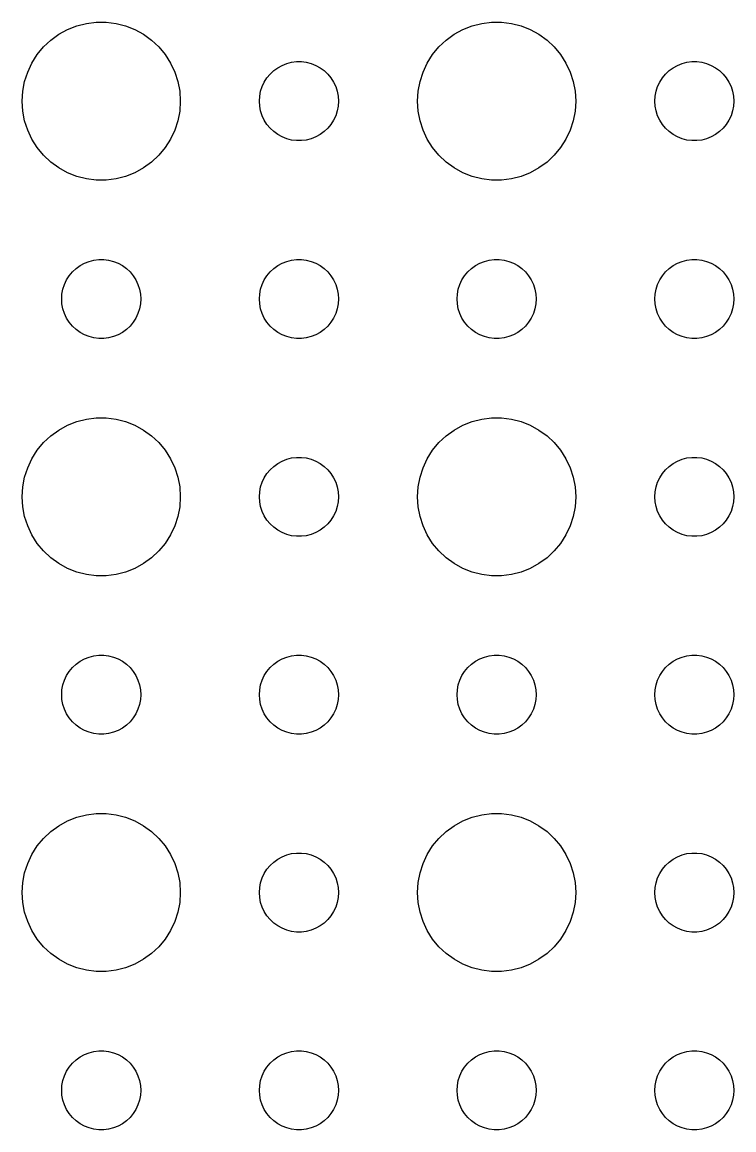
# Model space of a CAD drawing. Header units: metres. Extents: x -112 to 112, y -89 to 89.
# Drawn here: x 27 to 54, y -1.5 to 40.49 of the extents above; entities that cross this region are included whole.
import ezdxf

# ---------------------------------------------------------------- set-up
doc = ezdxf.new("R2010")
doc.units = ezdxf.units.M

msp = doc.modelspace()

# ---------------------------------------------------------------- linework, layer by layer
for p, q in [((28.7227, 40.2145), (29.0729, 40.3532)), ((29.0729, 40.3532), (29.4379, 40.4469)), ((29.4379, 40.4469), (29.8116, 40.4941)), ((29.8116, 40.4941), (30.1884, 40.4941)), ((30.1884, 40.4941), (30.5621, 40.4469)), ((30.5621, 40.4469), (30.927, 40.3532)), ((30.927, 40.3532), (31.2773, 40.2145)), ((43.7227, 40.2145), (44.0729, 40.3532)), ((44.0729, 40.3532), (44.4379, 40.4469)), ((44.4379, 40.4469), (44.8116, 40.4941)), ((44.8116, 40.4941), (45.1884, 40.4941)), ((45.1884, 40.4941), (45.5621, 40.4469)), ((45.5621, 40.4469), (45.927, 40.3532)), ((45.927, 40.3532), (46.2773, 40.2145)), ((28.0877, 39.8115), (28.3925, 40.033)), ((28.3925, 40.033), (28.7227, 40.2145)), ((31.2773, 40.2145), (31.6075, 40.033)), ((31.6075, 40.033), (31.9123, 39.8115)), ((43.0877, 39.8115), (43.3925, 40.033)), ((43.3925, 40.033), (43.7227, 40.2145)), ((46.2773, 40.2145), (46.6075, 40.033)), ((46.6075, 40.033), (46.9123, 39.8115)), ((27.5729, 39.2634), (27.8131, 39.5536)), ((27.8131, 39.5536), (28.0877, 39.8115)), ((31.9123, 39.8115), (32.1869, 39.5536)), ((32.1869, 39.5536), (32.427, 39.2634)), ((42.5729, 39.2634), (42.8131, 39.5536)), ((42.8131, 39.5536), (43.0877, 39.8115)), ((46.9123, 39.8115), (47.1869, 39.5536)), ((47.1869, 39.5536), (47.427, 39.2634)), ((27.3711, 38.9453), (27.5729, 39.2634)), ((32.427, 39.2634), (32.6289, 38.9453)), ((42.3711, 38.9453), (42.5729, 39.2634)), ((47.427, 39.2634), (47.6289, 38.9453)), ((27.2107, 38.6044), (27.3711, 38.9453)), ((32.6289, 38.9453), (32.7893, 38.6044)), ((36.4065, 38.5268), (36.5439, 38.6558)), ((36.5439, 38.6558), (36.6963, 38.7665)), ((36.6963, 38.7665), (36.8613, 38.8572)), ((36.8613, 38.8572), (37.0365, 38.9266)), ((37.0365, 38.9266), (37.2189, 38.9734)), ((37.2189, 38.9734), (37.4058, 38.997)), ((37.4058, 38.997), (37.5942, 38.997)), ((37.5942, 38.997), (37.7811, 38.9734)), ((37.7811, 38.9734), (37.9635, 38.9266)), ((37.9635, 38.9266), (38.1387, 38.8572)), ((38.1387, 38.8572), (38.3037, 38.7665)), ((38.3037, 38.7665), (38.4561, 38.6558)), ((38.4561, 38.6558), (38.5934, 38.5268)), ((42.2107, 38.6044), (42.3711, 38.9453)), ((47.6289, 38.9453), (47.7893, 38.6044)), ((51.4065, 38.5268), (51.5439, 38.6558)), ((51.5439, 38.6558), (51.6963, 38.7665)), ((51.6963, 38.7665), (51.8613, 38.8572)), ((51.8613, 38.8572), (52.0365, 38.9266)), ((52.0365, 38.9266), (52.2189, 38.9734)), ((52.2189, 38.9734), (52.4058, 38.997)), ((52.4058, 38.997), (52.5942, 38.997)), ((52.5942, 38.997), (52.7811, 38.9734)), ((52.7811, 38.9734), (52.9635, 38.9266)), ((52.9635, 38.9266), (53.1387, 38.8572)), ((53.1387, 38.8572), (53.3037, 38.7665)), ((53.3037, 38.7665), (53.4561, 38.6558)), ((53.4561, 38.6558), (53.5934, 38.5268)), ((27.0237, 37.876), (27.0942, 38.2461)), ((27.0942, 38.2461), (27.2107, 38.6044)), ((32.7893, 38.6044), (32.9057, 38.2461)), ((32.9057, 38.2461), (32.9763, 37.876)), ((36.1053, 38.0522), (36.1855, 38.2226)), ((36.1855, 38.2226), (36.2865, 38.3817)), ((36.2865, 38.3817), (36.4065, 38.5268)), ((38.5934, 38.5268), (38.7135, 38.3817)), ((38.7135, 38.3817), (38.8145, 38.2226)), ((38.8145, 38.2226), (38.8947, 38.0522)), ((42.0237, 37.876), (42.0942, 38.2461)), ((42.0942, 38.2461), (42.2107, 38.6044)), ((47.7893, 38.6044), (47.9057, 38.2461)), ((47.9057, 38.2461), (47.9763, 37.876)), ((51.1053, 38.0522), (51.1855, 38.2226)), ((51.1855, 38.2226), (51.2865, 38.3817)), ((51.2865, 38.3817), (51.4065, 38.5268)), ((53.5934, 38.5268), (53.7135, 38.3817)), ((53.7135, 38.3817), (53.8145, 38.2226)), ((53.8145, 38.2226), (53.8947, 38.0522)), ((27, 37.5), (27.0237, 37.876)), ((32.9763, 37.876), (33, 37.5)), ((36.0118, 37.688), (36.0471, 37.873)), ((36.0471, 37.873), (36.1053, 38.0522)), ((38.8947, 38.0522), (38.9529, 37.873)), ((38.9529, 37.873), (38.9882, 37.688)), ((42, 37.5), (42.0237, 37.876)), ((47.9763, 37.876), (48, 37.5)), ((51.0118, 37.688), (51.0471, 37.873)), ((51.0471, 37.873), (51.1053, 38.0522)), ((53.8947, 38.0522), (53.9529, 37.873)), ((53.9529, 37.873), (53.9882, 37.688)), ((27.0237, 37.124), (27, 37.5)), ((33, 37.5), (32.9763, 37.124)), ((36, 37.5), (36.0118, 37.688)), ((36.0118, 37.312), (36, 37.5)), ((38.9882, 37.688), (39, 37.5)), ((39, 37.5), (38.9882, 37.312)), ((42.0237, 37.124), (42, 37.5)), ((48, 37.5), (47.9763, 37.124)), ((51, 37.5), (51.0118, 37.688)), ((51.0118, 37.312), (51, 37.5)), ((53.9882, 37.688), (54, 37.5)), ((54, 37.5), (53.9882, 37.312)), ((27.0942, 36.7539), (27.0237, 37.124)), ((32.9763, 37.124), (32.9057, 36.7539)), ((36.0471, 37.127), (36.0118, 37.312)), ((36.1053, 36.9478), (36.0471, 37.127)), ((38.9529, 37.127), (38.8947, 36.9478)), ((38.9882, 37.312), (38.9529, 37.127)), ((42.0942, 36.7539), (42.0237, 37.124)), ((47.9763, 37.124), (47.9057, 36.7539)), ((51.0471, 37.127), (51.0118, 37.312)), ((51.1053, 36.9478), (51.0471, 37.127)), ((53.9529, 37.127), (53.8947, 36.9478)), ((53.9882, 37.312), (53.9529, 37.127)), ((27.2107, 36.3956), (27.0942, 36.7539)), ((32.9057, 36.7539), (32.7893, 36.3956)), ((36.1855, 36.7774), (36.1053, 36.9478)), ((36.2865, 36.6183), (36.1855, 36.7774)), ((36.4065, 36.4732), (36.2865, 36.6183)), ((38.7135, 36.6183), (38.5934, 36.4732)), ((38.8145, 36.7774), (38.7135, 36.6183)), ((38.8947, 36.9478), (38.8145, 36.7774)), ((42.2107, 36.3956), (42.0942, 36.7539)), ((47.9057, 36.7539), (47.7893, 36.3956)), ((51.1855, 36.7774), (51.1053, 36.9478)), ((51.2865, 36.6183), (51.1855, 36.7774)), ((51.4065, 36.4732), (51.2865, 36.6183)), ((53.7135, 36.6183), (53.5934, 36.4732)), ((53.8145, 36.7774), (53.7135, 36.6183)), ((53.8947, 36.9478), (53.8145, 36.7774)), ((27.3711, 36.0547), (27.2107, 36.3956)), ((32.7893, 36.3956), (32.6289, 36.0547)), ((36.5439, 36.3442), (36.4065, 36.4732)), ((36.6963, 36.2335), (36.5439, 36.3442)), ((36.8613, 36.1428), (36.6963, 36.2335)), ((37.0365, 36.0734), (36.8613, 36.1428)), ((38.1387, 36.1428), (37.9635, 36.0734)), ((38.3037, 36.2335), (38.1387, 36.1428)), ((38.4561, 36.3442), (38.3037, 36.2335)), ((38.5934, 36.4732), (38.4561, 36.3442)), ((42.3711, 36.0547), (42.2107, 36.3956)), ((47.7893, 36.3956), (47.6289, 36.0547)), ((51.5439, 36.3442), (51.4065, 36.4732)), ((51.6963, 36.2335), (51.5439, 36.3442)), ((51.8613, 36.1428), (51.6963, 36.2335)), ((52.0365, 36.0734), (51.8613, 36.1428)), ((53.1387, 36.1428), (52.9635, 36.0734)), ((53.3037, 36.2335), (53.1387, 36.1428)), ((53.4561, 36.3442), (53.3037, 36.2335)), ((53.5934, 36.4732), (53.4561, 36.3442)), ((27.5729, 35.7366), (27.3711, 36.0547)), ((27.8131, 35.4464), (27.5729, 35.7366)), ((32.427, 35.7366), (32.1869, 35.4464)), ((32.6289, 36.0547), (32.427, 35.7366)), ((37.2189, 36.0266), (37.0365, 36.0734)), ((37.4058, 36.003), (37.2189, 36.0266)), ((37.5942, 36.003), (37.4058, 36.003)), ((37.7811, 36.0266), (37.5942, 36.003)), ((37.9635, 36.0734), (37.7811, 36.0266)), ((42.5729, 35.7366), (42.3711, 36.0547)), ((42.8131, 35.4464), (42.5729, 35.7366)), ((47.427, 35.7366), (47.1869, 35.4464)), ((47.6289, 36.0547), (47.427, 35.7366)), ((52.2189, 36.0266), (52.0365, 36.0734)), ((52.4058, 36.003), (52.2189, 36.0266)), ((52.5942, 36.003), (52.4058, 36.003)), ((52.7811, 36.0266), (52.5942, 36.003)), ((52.9635, 36.0734), (52.7811, 36.0266)), ((28.0877, 35.1885), (27.8131, 35.4464)), ((32.1869, 35.4464), (31.9123, 35.1885)), ((43.0877, 35.1885), (42.8131, 35.4464)), ((47.1869, 35.4464), (46.9123, 35.1885)), ((28.3925, 34.967), (28.0877, 35.1885)), ((28.7227, 34.7855), (28.3925, 34.967)), ((31.6075, 34.967), (31.2773, 34.7855)), ((31.9123, 35.1885), (31.6075, 34.967)), ((43.3925, 34.967), (43.0877, 35.1885)), ((43.7227, 34.7855), (43.3925, 34.967)), ((46.6075, 34.967), (46.2773, 34.7855)), ((46.9123, 35.1885), (46.6075, 34.967)), ((29.0729, 34.6468), (28.7227, 34.7855)), ((29.4379, 34.5531), (29.0729, 34.6468)), ((29.8116, 34.5059), (29.4379, 34.5531)), ((30.1884, 34.5059), (29.8116, 34.5059)), ((30.5621, 34.5531), (30.1884, 34.5059)), ((30.927, 34.6468), (30.5621, 34.5531)), ((31.2773, 34.7855), (30.927, 34.6468)), ((44.0729, 34.6468), (43.7227, 34.7855)), ((44.4379, 34.5531), (44.0729, 34.6468)), ((44.8116, 34.5059), (44.4379, 34.5531)), ((45.1884, 34.5059), (44.8116, 34.5059)), ((45.5621, 34.5531), (45.1884, 34.5059)), ((45.927, 34.6468), (45.5621, 34.5531)), ((46.2773, 34.7855), (45.927, 34.6468)), ((29.7189, 31.4734), (29.9058, 31.497)), ((29.9058, 31.497), (30.0942, 31.497)), ((30.0942, 31.497), (30.2811, 31.4734)), ((37.2189, 31.4734), (37.4058, 31.497)), ((37.4058, 31.497), (37.5942, 31.497)), ((37.5942, 31.497), (37.7811, 31.4734)), ((44.7189, 31.4734), (44.9058, 31.497)), ((44.9058, 31.497), (45.0942, 31.497)), ((45.0942, 31.497), (45.2811, 31.4734)), ((52.2189, 31.4734), (52.4058, 31.497)), ((52.4058, 31.497), (52.5942, 31.497)), ((52.5942, 31.497), (52.7811, 31.4734)), ((28.9065, 31.0268), (29.0439, 31.1558)), ((29.0439, 31.1558), (29.1963, 31.2665)), ((29.1963, 31.2665), (29.3613, 31.3572)), ((29.3613, 31.3572), (29.5365, 31.4266)), ((29.5365, 31.4266), (29.7189, 31.4734)), ((30.2811, 31.4734), (30.4635, 31.4266)), ((30.4635, 31.4266), (30.6387, 31.3572)), ((30.6387, 31.3572), (30.8037, 31.2665)), ((30.8037, 31.2665), (30.9561, 31.1558)), ((30.9561, 31.1558), (31.0934, 31.0268)), ((36.4065, 31.0268), (36.5439, 31.1558)), ((36.5439, 31.1558), (36.6963, 31.2665)), ((36.6963, 31.2665), (36.8613, 31.3572)), ((36.8613, 31.3572), (37.0365, 31.4266)), ((37.0365, 31.4266), (37.2189, 31.4734)), ((37.7811, 31.4734), (37.9635, 31.4266)), ((37.9635, 31.4266), (38.1387, 31.3572)), ((38.1387, 31.3572), (38.3037, 31.2665)), ((38.3037, 31.2665), (38.4561, 31.1558)), ((38.4561, 31.1558), (38.5934, 31.0268)), ((43.9065, 31.0268), (44.0439, 31.1558)), ((44.0439, 31.1558), (44.1963, 31.2665)), ((44.1963, 31.2665), (44.3613, 31.3572)), ((44.3613, 31.3572), (44.5365, 31.4266)), ((44.5365, 31.4266), (44.7189, 31.4734)), ((45.2811, 31.4734), (45.4635, 31.4266)), ((45.4635, 31.4266), (45.6387, 31.3572)), ((45.6387, 31.3572), (45.8037, 31.2665)), ((45.8037, 31.2665), (45.9561, 31.1558)), ((45.9561, 31.1558), (46.0934, 31.0268)), ((51.4065, 31.0268), (51.5439, 31.1558)), ((51.5439, 31.1558), (51.6963, 31.2665)), ((51.6963, 31.2665), (51.8613, 31.3572)), ((51.8613, 31.3572), (52.0365, 31.4266)), ((52.0365, 31.4266), (52.2189, 31.4734)), ((52.7811, 31.4734), (52.9635, 31.4266)), ((52.9635, 31.4266), (53.1387, 31.3572)), ((53.1387, 31.3572), (53.3037, 31.2665)), ((53.3037, 31.2665), (53.4561, 31.1558)), ((53.4561, 31.1558), (53.5934, 31.0268)), ((28.6053, 30.5522), (28.6855, 30.7226)), ((28.6855, 30.7226), (28.7865, 30.8817)), ((28.7865, 30.8817), (28.9065, 31.0268)), ((31.0934, 31.0268), (31.2135, 30.8817)), ((31.2135, 30.8817), (31.3145, 30.7226)), ((31.3145, 30.7226), (31.3947, 30.5522)), ((36.1053, 30.5522), (36.1855, 30.7226)), ((36.1855, 30.7226), (36.2865, 30.8817)), ((36.2865, 30.8817), (36.4065, 31.0268)), ((38.5934, 31.0268), (38.7135, 30.8817)), ((38.7135, 30.8817), (38.8145, 30.7226)), ((38.8145, 30.7226), (38.8947, 30.5522)), ((43.6053, 30.5522), (43.6855, 30.7226)), ((43.6855, 30.7226), (43.7865, 30.8817)), ((43.7865, 30.8817), (43.9065, 31.0268)), ((46.0934, 31.0268), (46.2135, 30.8817)), ((46.2135, 30.8817), (46.3145, 30.7226)), ((46.3145, 30.7226), (46.3947, 30.5522)), ((51.1053, 30.5522), (51.1855, 30.7226)), ((51.1855, 30.7226), (51.2865, 30.8817)), ((51.2865, 30.8817), (51.4065, 31.0268)), ((53.5934, 31.0268), (53.7135, 30.8817)), ((53.7135, 30.8817), (53.8145, 30.7226)), ((53.8145, 30.7226), (53.8947, 30.5522)), ((28.5118, 30.188), (28.5471, 30.373)), ((28.5471, 30.373), (28.6053, 30.5522)), ((31.3947, 30.5522), (31.4529, 30.373)), ((31.4529, 30.373), (31.4882, 30.188)), ((36.0118, 30.188), (36.0471, 30.373)), ((36.0471, 30.373), (36.1053, 30.5522)), ((38.8947, 30.5522), (38.9529, 30.373)), ((38.9529, 30.373), (38.9882, 30.188)), ((43.5118, 30.188), (43.5471, 30.373)), ((43.5471, 30.373), (43.6053, 30.5522)), ((46.3947, 30.5522), (46.4529, 30.373)), ((46.4529, 30.373), (46.4882, 30.188)), ((51.0118, 30.188), (51.0471, 30.373)), ((51.0471, 30.373), (51.1053, 30.5522)), ((53.8947, 30.5522), (53.9529, 30.373)), ((53.9529, 30.373), (53.9882, 30.188)), ((28.5, 30), (28.5118, 30.188)), ((28.5118, 29.812), (28.5, 30)), ((31.4882, 30.188), (31.5, 30)), ((31.5, 30), (31.4882, 29.812)), ((36, 30), (36.0118, 30.188)), ((36.0118, 29.812), (36, 30)), ((38.9882, 30.188), (39, 30)), ((39, 30), (38.9882, 29.812)), ((43.5, 30), (43.5118, 30.188)), ((43.5118, 29.812), (43.5, 30)), ((46.4882, 30.188), (46.5, 30)), ((46.5, 30), (46.4882, 29.812)), ((51, 30), (51.0118, 30.188)), ((51.0118, 29.812), (51, 30)), ((53.9882, 30.188), (54, 30)), ((54, 30), (53.9882, 29.812)), ((28.5471, 29.627), (28.5118, 29.812)), ((28.6053, 29.4478), (28.5471, 29.627)), ((28.6855, 29.2774), (28.6053, 29.4478)), ((31.3947, 29.4478), (31.3145, 29.2774)), ((31.4529, 29.627), (31.3947, 29.4478)), ((31.4882, 29.812), (31.4529, 29.627)), ((36.0471, 29.627), (36.0118, 29.812)), ((36.1053, 29.4478), (36.0471, 29.627)), ((36.1855, 29.2774), (36.1053, 29.4478)), ((38.8947, 29.4478), (38.8145, 29.2774)), ((38.9529, 29.627), (38.8947, 29.4478)), ((38.9882, 29.812), (38.9529, 29.627)), ((43.5471, 29.627), (43.5118, 29.812)), ((43.6053, 29.4478), (43.5471, 29.627)), ((43.6855, 29.2774), (43.6053, 29.4478)), ((46.3947, 29.4478), (46.3145, 29.2774)), ((46.4529, 29.627), (46.3947, 29.4478)), ((46.4882, 29.812), (46.4529, 29.627)), ((51.0471, 29.627), (51.0118, 29.812)), ((51.1053, 29.4478), (51.0471, 29.627)), ((51.1855, 29.2774), (51.1053, 29.4478)), ((53.8947, 29.4478), (53.8145, 29.2774)), ((53.9529, 29.627), (53.8947, 29.4478)), ((53.9882, 29.812), (53.9529, 29.627)), ((28.7865, 29.1183), (28.6855, 29.2774)), ((28.9065, 28.9732), (28.7865, 29.1183)), ((31.2135, 29.1183), (31.0934, 28.9732)), ((31.3145, 29.2774), (31.2135, 29.1183)), ((36.2865, 29.1183), (36.1855, 29.2774)), ((36.4065, 28.9732), (36.2865, 29.1183)), ((38.7135, 29.1183), (38.5934, 28.9732)), ((38.8145, 29.2774), (38.7135, 29.1183)), ((43.7865, 29.1183), (43.6855, 29.2774)), ((43.9065, 28.9732), (43.7865, 29.1183)), ((46.2135, 29.1183), (46.0934, 28.9732)), ((46.3145, 29.2774), (46.2135, 29.1183)), ((51.2865, 29.1183), (51.1855, 29.2774)), ((51.4065, 28.9732), (51.2865, 29.1183)), ((53.7135, 29.1183), (53.5934, 28.9732)), ((53.8145, 29.2774), (53.7135, 29.1183)), ((29.0439, 28.8442), (28.9065, 28.9732)), ((29.1963, 28.7335), (29.0439, 28.8442)), ((29.3613, 28.6427), (29.1963, 28.7335)), ((29.5365, 28.5734), (29.3613, 28.6427)), ((29.7189, 28.5266), (29.5365, 28.5734)), ((30.4635, 28.5734), (30.2811, 28.5266)), ((30.6387, 28.6427), (30.4635, 28.5734)), ((30.8037, 28.7335), (30.6387, 28.6427)), ((30.9561, 28.8442), (30.8037, 28.7335)), ((31.0934, 28.9732), (30.9561, 28.8442)), ((36.5439, 28.8442), (36.4065, 28.9732)), ((36.6963, 28.7335), (36.5439, 28.8442)), ((36.8613, 28.6427), (36.6963, 28.7335)), ((37.0365, 28.5734), (36.8613, 28.6427)), ((37.2189, 28.5266), (37.0365, 28.5734)), ((37.9635, 28.5734), (37.7811, 28.5266)), ((38.1387, 28.6427), (37.9635, 28.5734)), ((38.3037, 28.7335), (38.1387, 28.6427)), ((38.4561, 28.8442), (38.3037, 28.7335)), ((38.5934, 28.9732), (38.4561, 28.8442)), ((44.0439, 28.8442), (43.9065, 28.9732)), ((44.1963, 28.7335), (44.0439, 28.8442)), ((44.3613, 28.6427), (44.1963, 28.7335)), ((44.5365, 28.5734), (44.3613, 28.6427)), ((44.7189, 28.5266), (44.5365, 28.5734)), ((45.4635, 28.5734), (45.2811, 28.5266)), ((45.6387, 28.6427), (45.4635, 28.5734)), ((45.8037, 28.7335), (45.6387, 28.6427)), ((45.9561, 28.8442), (45.8037, 28.7335)), ((46.0934, 28.9732), (45.9561, 28.8442)), ((51.5439, 28.8442), (51.4065, 28.9732)), ((51.6963, 28.7335), (51.5439, 28.8442)), ((51.8613, 28.6427), (51.6963, 28.7335)), ((52.0365, 28.5734), (51.8613, 28.6427)), ((52.2189, 28.5266), (52.0365, 28.5734)), ((52.9635, 28.5734), (52.7811, 28.5266)), ((53.1387, 28.6427), (52.9635, 28.5734)), ((53.3037, 28.7335), (53.1387, 28.6427)), ((53.4561, 28.8442), (53.3037, 28.7335)), ((53.5934, 28.9732), (53.4561, 28.8442)), ((29.9058, 28.503), (29.7189, 28.5266)), ((30.0942, 28.503), (29.9058, 28.503)), ((30.2811, 28.5266), (30.0942, 28.503)), ((37.4058, 28.503), (37.2189, 28.5266)), ((37.5942, 28.503), (37.4058, 28.503)), ((37.7811, 28.5266), (37.5942, 28.503)), ((44.9058, 28.503), (44.7189, 28.5266)), ((45.0942, 28.503), (44.9058, 28.503)), ((45.2811, 28.5266), (45.0942, 28.503)), ((52.4058, 28.503), (52.2189, 28.5266)), ((52.5942, 28.503), (52.4058, 28.503)), ((52.7811, 28.5266), (52.5942, 28.503)), ((28.3925, 25.033), (28.7227, 25.2145)), ((28.7227, 25.2145), (29.0729, 25.3532)), ((29.0729, 25.3532), (29.4379, 25.4469)), ((29.4379, 25.4469), (29.8116, 25.4941)), ((29.8116, 25.4941), (30.1884, 25.4941)), ((30.1884, 25.4941), (30.5621, 25.4469)), ((30.5621, 25.4469), (30.927, 25.3532)), ((30.927, 25.3532), (31.2773, 25.2145)), ((31.2773, 25.2145), (31.6075, 25.033)), ((43.3925, 25.033), (43.7227, 25.2145)), ((43.7227, 25.2145), (44.0729, 25.3532)), ((44.0729, 25.3532), (44.4379, 25.4469)), ((44.4379, 25.4469), (44.8116, 25.4941)), ((44.8116, 25.4941), (45.1884, 25.4941)), ((45.1884, 25.4941), (45.5621, 25.4469)), ((45.5621, 25.4469), (45.927, 25.3532)), ((45.927, 25.3532), (46.2773, 25.2145)), ((46.2773, 25.2145), (46.6075, 25.033)), ((27.8131, 24.5536), (28.0877, 24.8115)), ((28.0877, 24.8115), (28.3925, 25.033)), ((31.6075, 25.033), (31.9123, 24.8115)), ((31.9123, 24.8115), (32.1869, 24.5536)), ((42.8131, 24.5536), (43.0877, 24.8115)), ((43.0877, 24.8115), (43.3925, 25.033)), ((46.6075, 25.033), (46.9123, 24.8115)), ((46.9123, 24.8115), (47.1869, 24.5536)), ((27.5729, 24.2634), (27.8131, 24.5536)), ((32.1869, 24.5536), (32.427, 24.2634)), ((42.5729, 24.2634), (42.8131, 24.5536)), ((47.1869, 24.5536), (47.427, 24.2634)), ((27.2107, 23.6044), (27.3711, 23.9453)), ((27.3711, 23.9453), (27.5729, 24.2634)), ((32.427, 24.2634), (32.6289, 23.9453)), ((32.6289, 23.9453), (32.7893, 23.6044)), ((37.0365, 23.9266), (37.2189, 23.9734)), ((37.2189, 23.9734), (37.4058, 23.997)), ((37.4058, 23.997), (37.5942, 23.997)), ((37.5942, 23.997), (37.7811, 23.9734)), ((37.7811, 23.9734), (37.9635, 23.9266)), ((42.2107, 23.6044), (42.3711, 23.9453)), ((42.3711, 23.9453), (42.5729, 24.2634)), ((47.427, 24.2634), (47.6289, 23.9453)), ((47.6289, 23.9453), (47.7893, 23.6044)), ((52.0365, 23.9266), (52.2189, 23.9734)), ((52.2189, 23.9734), (52.4058, 23.997)), ((52.4058, 23.997), (52.5942, 23.997)), ((52.5942, 23.997), (52.7811, 23.9734)), ((52.7811, 23.9734), (52.9635, 23.9266)), ((27.0942, 23.2461), (27.2107, 23.6044)), ((32.7893, 23.6044), (32.9057, 23.2461)), ((36.2865, 23.3817), (36.4065, 23.5268)), ((36.4065, 23.5268), (36.5439, 23.6558)), ((36.5439, 23.6558), (36.6963, 23.7665)), ((36.6963, 23.7665), (36.8613, 23.8572)), ((36.8613, 23.8572), (37.0365, 23.9266)), ((37.9635, 23.9266), (38.1387, 23.8572)), ((38.1387, 23.8572), (38.3037, 23.7665)), ((38.3037, 23.7665), (38.4561, 23.6558)), ((38.4561, 23.6558), (38.5934, 23.5268)), ((38.5934, 23.5268), (38.7135, 23.3817)), ((42.0942, 23.2461), (42.2107, 23.6044)), ((47.7893, 23.6044), (47.9057, 23.2461)), ((51.2865, 23.3817), (51.4065, 23.5268)), ((51.4065, 23.5268), (51.5439, 23.6558)), ((51.5439, 23.6558), (51.6963, 23.7665)), ((51.6963, 23.7665), (51.8613, 23.8572)), ((51.8613, 23.8572), (52.0365, 23.9266)), ((52.9635, 23.9266), (53.1387, 23.8572)), ((53.1387, 23.8572), (53.3037, 23.7665)), ((53.3037, 23.7665), (53.4561, 23.6558)), ((53.4561, 23.6558), (53.5934, 23.5268)), ((53.5934, 23.5268), (53.7135, 23.3817)), ((27.0237, 22.876), (27.0942, 23.2461)), ((32.9057, 23.2461), (32.9763, 22.876)), ((36.1053, 23.0522), (36.1855, 23.2226)), ((36.1855, 23.2226), (36.2865, 23.3817)), ((38.7135, 23.3817), (38.8145, 23.2226)), ((38.8145, 23.2226), (38.8947, 23.0522)), ((42.0237, 22.876), (42.0942, 23.2461)), ((47.9057, 23.2461), (47.9763, 22.876)), ((51.1053, 23.0522), (51.1855, 23.2226)), ((51.1855, 23.2226), (51.2865, 23.3817)), ((53.7135, 23.3817), (53.8145, 23.2226)), ((53.8145, 23.2226), (53.8947, 23.0522)), ((27, 22.5), (27.0237, 22.876)), ((32.9763, 22.876), (33, 22.5)), ((36, 22.5), (36.0118, 22.688)), ((36.0118, 22.688), (36.0471, 22.873)), ((36.0471, 22.873), (36.1053, 23.0522)), ((38.8947, 23.0522), (38.9529, 22.873)), ((38.9529, 22.873), (38.9882, 22.688)), ((38.9882, 22.688), (39, 22.5)), ((42, 22.5), (42.0237, 22.876)), ((47.9763, 22.876), (48, 22.5)), ((51, 22.5), (51.0118, 22.688)), ((51.0118, 22.688), (51.0471, 22.873)), ((51.0471, 22.873), (51.1053, 23.0522)), ((53.8947, 23.0522), (53.9529, 22.873)), ((53.9529, 22.873), (53.9882, 22.688)), ((53.9882, 22.688), (54, 22.5)), ((27.0237, 22.124), (27, 22.5)), ((33, 22.5), (32.9763, 22.124)), ((36.0118, 22.312), (36, 22.5)), ((36.0471, 22.127), (36.0118, 22.312)), ((38.9882, 22.312), (38.9529, 22.127)), ((39, 22.5), (38.9882, 22.312)), ((42.0237, 22.124), (42, 22.5)), ((48, 22.5), (47.9763, 22.124)), ((51.0118, 22.312), (51, 22.5)), ((51.0471, 22.127), (51.0118, 22.312)), ((53.9882, 22.312), (53.9529, 22.127)), ((54, 22.5), (53.9882, 22.312)), ((27.0942, 21.7539), (27.0237, 22.124)), ((32.9763, 22.124), (32.9057, 21.7539)), ((36.1053, 21.9478), (36.0471, 22.127)), ((36.1855, 21.7774), (36.1053, 21.9478)), ((38.8947, 21.9478), (38.8145, 21.7774)), ((38.9529, 22.127), (38.8947, 21.9478)), ((42.0942, 21.7539), (42.0237, 22.124)), ((47.9763, 22.124), (47.9057, 21.7539)), ((51.1053, 21.9478), (51.0471, 22.127)), ((51.1855, 21.7774), (51.1053, 21.9478)), ((53.8947, 21.9478), (53.8145, 21.7774)), ((53.9529, 22.127), (53.8947, 21.9478)), ((27.2107, 21.3956), (27.0942, 21.7539)), ((32.9057, 21.7539), (32.7893, 21.3956)), ((36.2865, 21.6183), (36.1855, 21.7774)), ((36.4065, 21.4732), (36.2865, 21.6183)), ((36.5439, 21.3442), (36.4065, 21.4732)), ((38.5934, 21.4732), (38.4561, 21.3442)), ((38.7135, 21.6183), (38.5934, 21.4732)), ((38.8145, 21.7774), (38.7135, 21.6183)), ((42.2107, 21.3956), (42.0942, 21.7539)), ((47.9057, 21.7539), (47.7893, 21.3956)), ((51.2865, 21.6183), (51.1855, 21.7774)), ((51.4065, 21.4732), (51.2865, 21.6183)), ((51.5439, 21.3442), (51.4065, 21.4732)), ((53.5934, 21.4732), (53.4561, 21.3442)), ((53.7135, 21.6183), (53.5934, 21.4732)), ((53.8145, 21.7774), (53.7135, 21.6183)), ((27.3711, 21.0547), (27.2107, 21.3956)), ((27.5729, 20.7366), (27.3711, 21.0547)), ((32.6289, 21.0547), (32.427, 20.7366)), ((32.7893, 21.3956), (32.6289, 21.0547)), ((36.6963, 21.2335), (36.5439, 21.3442)), ((36.8613, 21.1427), (36.6963, 21.2335)), ((37.0365, 21.0734), (36.8613, 21.1427)), ((37.2189, 21.0266), (37.0365, 21.0734)), ((37.4058, 21.003), (37.2189, 21.0266)), ((37.5942, 21.003), (37.4058, 21.003)), ((37.7811, 21.0266), (37.5942, 21.003)), ((37.9635, 21.0734), (37.7811, 21.0266)), ((38.1387, 21.1427), (37.9635, 21.0734)), ((38.3037, 21.2335), (38.1387, 21.1427)), ((38.4561, 21.3442), (38.3037, 21.2335)), ((42.3711, 21.0547), (42.2107, 21.3956)), ((42.5729, 20.7366), (42.3711, 21.0547)), ((47.6289, 21.0547), (47.427, 20.7366)), ((47.7893, 21.3956), (47.6289, 21.0547)), ((51.6963, 21.2335), (51.5439, 21.3442)), ((51.8613, 21.1427), (51.6963, 21.2335)), ((52.0365, 21.0734), (51.8613, 21.1427)), ((52.2189, 21.0266), (52.0365, 21.0734)), ((52.4058, 21.003), (52.2189, 21.0266)), ((52.5942, 21.003), (52.4058, 21.003)), ((52.7811, 21.0266), (52.5942, 21.003)), ((52.9635, 21.0734), (52.7811, 21.0266)), ((53.1387, 21.1427), (52.9635, 21.0734)), ((53.3037, 21.2335), (53.1387, 21.1427)), ((53.4561, 21.3442), (53.3037, 21.2335)), ((27.8131, 20.4464), (27.5729, 20.7366)), ((32.427, 20.7366), (32.1869, 20.4464)), ((42.8131, 20.4464), (42.5729, 20.7366)), ((47.427, 20.7366), (47.1869, 20.4464)), ((28.0877, 20.1884), (27.8131, 20.4464)), ((28.3925, 19.967), (28.0877, 20.1884)), ((31.9123, 20.1884), (31.6075, 19.967)), ((32.1869, 20.4464), (31.9123, 20.1884)), ((43.0877, 20.1884), (42.8131, 20.4464)), ((43.3925, 19.967), (43.0877, 20.1884)), ((46.9123, 20.1884), (46.6075, 19.967)), ((47.1869, 20.4464), (46.9123, 20.1884)), ((28.7227, 19.7855), (28.3925, 19.967)), ((29.0729, 19.6468), (28.7227, 19.7855)), ((31.2773, 19.7855), (30.927, 19.6468)), ((31.6075, 19.967), (31.2773, 19.7855)), ((43.7227, 19.7855), (43.3925, 19.967)), ((44.0729, 19.6468), (43.7227, 19.7855)), ((46.2773, 19.7855), (45.927, 19.6468)), ((46.6075, 19.967), (46.2773, 19.7855)), ((29.4379, 19.5531), (29.0729, 19.6468)), ((29.8116, 19.5059), (29.4379, 19.5531)), ((30.1884, 19.5059), (29.8116, 19.5059)), ((30.5621, 19.5531), (30.1884, 19.5059)), ((30.927, 19.6468), (30.5621, 19.5531)), ((44.4379, 19.5531), (44.0729, 19.6468)), ((44.8116, 19.5059), (44.4379, 19.5531)), ((45.1884, 19.5059), (44.8116, 19.5059)), ((45.5621, 19.5531), (45.1884, 19.5059)), ((45.927, 19.6468), (45.5621, 19.5531)), ((29.3613, 16.3572), (29.5365, 16.4266)), ((29.5365, 16.4266), (29.7189, 16.4734)), ((29.7189, 16.4734), (29.9058, 16.497)), ((29.9058, 16.497), (30.0942, 16.497)), ((30.0942, 16.497), (30.2811, 16.4734)), ((30.2811, 16.4734), (30.4635, 16.4266)), ((30.4635, 16.4266), (30.6387, 16.3572)), ((36.8613, 16.3572), (37.0365, 16.4266)), ((37.0365, 16.4266), (37.2189, 16.4734)), ((37.2189, 16.4734), (37.4058, 16.497)), ((37.4058, 16.497), (37.5942, 16.497)), ((37.5942, 16.497), (37.7811, 16.4734)), ((37.7811, 16.4734), (37.9635, 16.4266)), ((37.9635, 16.4266), (38.1387, 16.3572)), ((44.3613, 16.3572), (44.5365, 16.4266)), ((44.5365, 16.4266), (44.7189, 16.4734)), ((44.7189, 16.4734), (44.9058, 16.497)), ((44.9058, 16.497), (45.0942, 16.497)), ((45.0942, 16.497), (45.2811, 16.4734)), ((45.2811, 16.4734), (45.4635, 16.4266)), ((45.4635, 16.4266), (45.6387, 16.3572)), ((51.8613, 16.3572), (52.0365, 16.4266)), ((52.0365, 16.4266), (52.2189, 16.4734)), ((52.2189, 16.4734), (52.4058, 16.497)), ((52.4058, 16.497), (52.5942, 16.497)), ((52.5942, 16.497), (52.7811, 16.4734)), ((52.7811, 16.4734), (52.9635, 16.4266)), ((52.9635, 16.4266), (53.1387, 16.3572)), ((28.7865, 15.8817), (28.9065, 16.0268)), ((28.9065, 16.0268), (29.0439, 16.1558)), ((29.0439, 16.1558), (29.1963, 16.2665)), ((29.1963, 16.2665), (29.3613, 16.3572)), ((30.6387, 16.3572), (30.8037, 16.2665)), ((30.8037, 16.2665), (30.9561, 16.1558)), ((30.9561, 16.1558), (31.0934, 16.0268)), ((31.0934, 16.0268), (31.2135, 15.8817)), ((36.2865, 15.8817), (36.4065, 16.0268)), ((36.4065, 16.0268), (36.5439, 16.1558)), ((36.5439, 16.1558), (36.6963, 16.2665)), ((36.6963, 16.2665), (36.8613, 16.3572)), ((38.1387, 16.3572), (38.3037, 16.2665)), ((38.3037, 16.2665), (38.4561, 16.1558)), ((38.4561, 16.1558), (38.5934, 16.0268)), ((38.5934, 16.0268), (38.7135, 15.8817)), ((43.7865, 15.8817), (43.9065, 16.0268)), ((43.9065, 16.0268), (44.0439, 16.1558)), ((44.0439, 16.1558), (44.1963, 16.2665)), ((44.1963, 16.2665), (44.3613, 16.3572)), ((45.6387, 16.3572), (45.8037, 16.2665)), ((45.8037, 16.2665), (45.9561, 16.1558)), ((45.9561, 16.1558), (46.0934, 16.0268)), ((46.0934, 16.0268), (46.2135, 15.8817)), ((51.2865, 15.8817), (51.4065, 16.0268)), ((51.4065, 16.0268), (51.5439, 16.1558)), ((51.5439, 16.1558), (51.6963, 16.2665)), ((51.6963, 16.2665), (51.8613, 16.3572)), ((53.1387, 16.3572), (53.3037, 16.2665)), ((53.3037, 16.2665), (53.4561, 16.1558)), ((53.4561, 16.1558), (53.5934, 16.0268)), ((53.5934, 16.0268), (53.7135, 15.8817)), ((28.5471, 15.373), (28.6053, 15.5522)), ((28.6053, 15.5522), (28.6855, 15.7226)), ((28.6855, 15.7226), (28.7865, 15.8817)), ((31.2135, 15.8817), (31.3145, 15.7226)), ((31.3145, 15.7226), (31.3947, 15.5522)), ((31.3947, 15.5522), (31.4529, 15.373)), ((36.0471, 15.373), (36.1053, 15.5522)), ((36.1053, 15.5522), (36.1855, 15.7226)), ((36.1855, 15.7226), (36.2865, 15.8817)), ((38.7135, 15.8817), (38.8145, 15.7226)), ((38.8145, 15.7226), (38.8947, 15.5522)), ((38.8947, 15.5522), (38.9529, 15.373)), ((43.5471, 15.373), (43.6053, 15.5522)), ((43.6053, 15.5522), (43.6855, 15.7226)), ((43.6855, 15.7226), (43.7865, 15.8817)), ((46.2135, 15.8817), (46.3145, 15.7226)), ((46.3145, 15.7226), (46.3947, 15.5522)), ((46.3947, 15.5522), (46.4529, 15.373)), ((51.0471, 15.373), (51.1053, 15.5522)), ((51.1053, 15.5522), (51.1855, 15.7226)), ((51.1855, 15.7226), (51.2865, 15.8817)), ((53.7135, 15.8817), (53.8145, 15.7226)), ((53.8145, 15.7226), (53.8947, 15.5522)), ((53.8947, 15.5522), (53.9529, 15.373)), ((28.5, 15), (28.5118, 15.188)), ((28.5118, 15.188), (28.5471, 15.373)), ((31.4529, 15.373), (31.4882, 15.188)), ((31.4882, 15.188), (31.5, 15)), ((36, 15), (36.0118, 15.188)), ((36.0118, 15.188), (36.0471, 15.373)), ((38.9529, 15.373), (38.9882, 15.188)), ((38.9882, 15.188), (39, 15)), ((43.5, 15), (43.5118, 15.188)), ((43.5118, 15.188), (43.5471, 15.373)), ((46.4529, 15.373), (46.4882, 15.188)), ((46.4882, 15.188), (46.5, 15)), ((51, 15), (51.0118, 15.188)), ((51.0118, 15.188), (51.0471, 15.373)), ((53.9529, 15.373), (53.9882, 15.188)), ((53.9882, 15.188), (54, 15)), ((28.5118, 14.812), (28.5, 15)), ((28.5471, 14.627), (28.5118, 14.812)), ((31.4882, 14.812), (31.4529, 14.627)), ((31.5, 15), (31.4882, 14.812)), ((36.0118, 14.812), (36, 15)), ((36.0471, 14.627), (36.0118, 14.812)), ((38.9882, 14.812), (38.9529, 14.627)), ((39, 15), (38.9882, 14.812)), ((43.5118, 14.812), (43.5, 15)), ((43.5471, 14.627), (43.5118, 14.812)), ((46.4882, 14.812), (46.4529, 14.627)), ((46.5, 15), (46.4882, 14.812)), ((51.0118, 14.812), (51, 15)), ((51.0471, 14.627), (51.0118, 14.812)), ((53.9882, 14.812), (53.9529, 14.627)), ((54, 15), (53.9882, 14.812)), ((28.6053, 14.4478), (28.5471, 14.627)), ((28.6855, 14.2774), (28.6053, 14.4478)), ((28.7865, 14.1183), (28.6855, 14.2774)), ((31.3145, 14.2774), (31.2135, 14.1183)), ((31.3947, 14.4478), (31.3145, 14.2774)), ((31.4529, 14.627), (31.3947, 14.4478)), ((36.1053, 14.4478), (36.0471, 14.627)), ((36.1855, 14.2774), (36.1053, 14.4478)), ((36.2865, 14.1183), (36.1855, 14.2774)), ((38.8145, 14.2774), (38.7135, 14.1183)), ((38.8947, 14.4478), (38.8145, 14.2774)), ((38.9529, 14.627), (38.8947, 14.4478)), ((43.6053, 14.4478), (43.5471, 14.627)), ((43.6855, 14.2774), (43.6053, 14.4478)), ((43.7865, 14.1183), (43.6855, 14.2774)), ((46.3145, 14.2774), (46.2135, 14.1183)), ((46.3947, 14.4478), (46.3145, 14.2774)), ((46.4529, 14.627), (46.3947, 14.4478)), ((51.1053, 14.4478), (51.0471, 14.627)), ((51.1855, 14.2774), (51.1053, 14.4478)), ((51.2865, 14.1183), (51.1855, 14.2774)), ((53.8145, 14.2774), (53.7135, 14.1183)), ((53.8947, 14.4478), (53.8145, 14.2774)), ((53.9529, 14.627), (53.8947, 14.4478)), ((28.9065, 13.9732), (28.7865, 14.1183)), ((29.0439, 13.8442), (28.9065, 13.9732)), ((31.0934, 13.9732), (30.9561, 13.8442)), ((31.2135, 14.1183), (31.0934, 13.9732)), ((36.4065, 13.9732), (36.2865, 14.1183)), ((36.5439, 13.8442), (36.4065, 13.9732)), ((38.5934, 13.9732), (38.4561, 13.8442)), ((38.7135, 14.1183), (38.5934, 13.9732)), ((43.9065, 13.9732), (43.7865, 14.1183)), ((44.0439, 13.8442), (43.9065, 13.9732)), ((46.0934, 13.9732), (45.9561, 13.8442)), ((46.2135, 14.1183), (46.0934, 13.9732)), ((51.4065, 13.9732), (51.2865, 14.1183)), ((51.5439, 13.8442), (51.4065, 13.9732)), ((53.5934, 13.9732), (53.4561, 13.8442)), ((53.7135, 14.1183), (53.5934, 13.9732)), ((29.1963, 13.7335), (29.0439, 13.8442)), ((29.3613, 13.6427), (29.1963, 13.7335)), ((29.5365, 13.5734), (29.3613, 13.6427)), ((29.7189, 13.5266), (29.5365, 13.5734)), ((29.9058, 13.5029), (29.7189, 13.5266)), ((30.0942, 13.5029), (29.9058, 13.5029)), ((30.2811, 13.5266), (30.0942, 13.5029)), ((30.4635, 13.5734), (30.2811, 13.5266)), ((30.6387, 13.6427), (30.4635, 13.5734)), ((30.8037, 13.7335), (30.6387, 13.6427)), ((30.9561, 13.8442), (30.8037, 13.7335)), ((36.6963, 13.7335), (36.5439, 13.8442)), ((36.8613, 13.6427), (36.6963, 13.7335)), ((37.0365, 13.5734), (36.8613, 13.6427)), ((37.2189, 13.5266), (37.0365, 13.5734)), ((37.4058, 13.5029), (37.2189, 13.5266)), ((37.5942, 13.5029), (37.4058, 13.5029)), ((37.7811, 13.5266), (37.5942, 13.5029)), ((37.9635, 13.5734), (37.7811, 13.5266)), ((38.1387, 13.6427), (37.9635, 13.5734)), ((38.3037, 13.7335), (38.1387, 13.6427)), ((38.4561, 13.8442), (38.3037, 13.7335)), ((44.1963, 13.7335), (44.0439, 13.8442)), ((44.3613, 13.6427), (44.1963, 13.7335)), ((44.5365, 13.5734), (44.3613, 13.6427)), ((44.7189, 13.5266), (44.5365, 13.5734)), ((44.9058, 13.5029), (44.7189, 13.5266)), ((45.0942, 13.5029), (44.9058, 13.5029)), ((45.2811, 13.5266), (45.0942, 13.5029)), ((45.4635, 13.5734), (45.2811, 13.5266)), ((45.6387, 13.6427), (45.4635, 13.5734)), ((45.8037, 13.7335), (45.6387, 13.6427)), ((45.9561, 13.8442), (45.8037, 13.7335)), ((51.6963, 13.7335), (51.5439, 13.8442)), ((51.8613, 13.6427), (51.6963, 13.7335)), ((52.0365, 13.5734), (51.8613, 13.6427)), ((52.2189, 13.5266), (52.0365, 13.5734)), ((52.4058, 13.5029), (52.2189, 13.5266)), ((52.5942, 13.5029), (52.4058, 13.5029)), ((52.7811, 13.5266), (52.5942, 13.5029)), ((52.9635, 13.5734), (52.7811, 13.5266)), ((53.1387, 13.6427), (52.9635, 13.5734)), ((53.3037, 13.7335), (53.1387, 13.6427)), ((53.4561, 13.8442), (53.3037, 13.7335)), ((28.3925, 10.033), (28.7227, 10.2145)), ((28.7227, 10.2145), (29.0729, 10.3532)), ((29.0729, 10.3532), (29.4379, 10.4469)), ((29.4379, 10.4469), (29.8116, 10.4941)), ((29.8116, 10.4941), (30.1884, 10.4941)), ((30.1884, 10.4941), (30.5621, 10.4469)), ((30.5621, 10.4469), (30.927, 10.3532)), ((30.927, 10.3532), (31.2773, 10.2145)), ((31.2773, 10.2145), (31.6075, 10.033)), ((43.3925, 10.033), (43.7227, 10.2145)), ((43.7227, 10.2145), (44.0729, 10.3532)), ((44.0729, 10.3532), (44.4379, 10.4469)), ((44.4379, 10.4469), (44.8116, 10.4941)), ((44.8116, 10.4941), (45.1884, 10.4941)), ((45.1884, 10.4941), (45.5621, 10.4469)), ((45.5621, 10.4469), (45.927, 10.3532)), ((45.927, 10.3532), (46.2773, 10.2145)), ((46.2773, 10.2145), (46.6075, 10.033)), ((27.8131, 9.55363), (28.0877, 9.81154)), ((28.0877, 9.81154), (28.3925, 10.033)), ((31.6075, 10.033), (31.9123, 9.81154)), ((31.9123, 9.81154), (32.1869, 9.55363)), ((42.8131, 9.55363), (43.0877, 9.81154)), ((43.0877, 9.81154), (43.3925, 10.033)), ((46.6075, 10.033), (46.9123, 9.81154)), ((46.9123, 9.81154), (47.1869, 9.55363)), ((27.3711, 8.94525), (27.5729, 9.26335)), ((27.5729, 9.26335), (27.8131, 9.55363)), ((32.1869, 9.55363), (32.427, 9.26335)), ((32.427, 9.26335), (32.6289, 8.94525)), ((42.3711, 8.94525), (42.5729, 9.26335)), ((42.5729, 9.26335), (42.8131, 9.55363)), ((47.1869, 9.55363), (47.427, 9.26335)), ((47.427, 9.26335), (47.6289, 8.94525)), ((27.2107, 8.60437), (27.3711, 8.94525)), ((32.6289, 8.94525), (32.7893, 8.60437)), ((36.6963, 8.76648), (36.8613, 8.85724)), ((36.8613, 8.85724), (37.0365, 8.92657)), ((37.0365, 8.92657), (37.2189, 8.97342)), ((37.2189, 8.97342), (37.4058, 8.99704)), ((37.4058, 8.99704), (37.5942, 8.99704)), ((37.5942, 8.99704), (37.7811, 8.97342)), ((37.7811, 8.97342), (37.9635, 8.92657)), ((37.9635, 8.92657), (38.1387, 8.85724)), ((38.1387, 8.85724), (38.3037, 8.76648)), ((42.2107, 8.60437), (42.3711, 8.94525)), ((47.6289, 8.94525), (47.7893, 8.60437)), ((51.6963, 8.76648), (51.8613, 8.85724)), ((51.8613, 8.85724), (52.0365, 8.92657)), ((52.0365, 8.92657), (52.2189, 8.97342)), ((52.2189, 8.97342), (52.4058, 8.99704)), ((52.4058, 8.99704), (52.5942, 8.99704)), ((52.5942, 8.99704), (52.7811, 8.97342)), ((52.7811, 8.97342), (52.9635, 8.92657)), ((52.9635, 8.92657), (53.1387, 8.85724)), ((53.1387, 8.85724), (53.3037, 8.76648)), ((27.0942, 8.24606), (27.2107, 8.60437)), ((32.7893, 8.60437), (32.9057, 8.24606)), ((36.2865, 8.38167), (36.4065, 8.52681)), ((36.4065, 8.52681), (36.5439, 8.65576)), ((36.5439, 8.65576), (36.6963, 8.76648)), ((38.3037, 8.76648), (38.4561, 8.65576)), ((38.4561, 8.65576), (38.5934, 8.52681)), ((38.5934, 8.52681), (38.7135, 8.38167)), ((42.0942, 8.24606), (42.2107, 8.60437)), ((47.7893, 8.60437), (47.9057, 8.24606)), ((51.2865, 8.38167), (51.4065, 8.52681)), ((51.4065, 8.52681), (51.5439, 8.65576)), ((51.5439, 8.65576), (51.6963, 8.76648)), ((53.3037, 8.76648), (53.4561, 8.65576)), ((53.4561, 8.65576), (53.5934, 8.52681)), ((53.5934, 8.52681), (53.7135, 8.38167)), ((27.0237, 7.87599), (27.0942, 8.24606)), ((32.9057, 8.24606), (32.9763, 7.87599)), ((36.0471, 7.87303), (36.1053, 8.05219)), ((36.1053, 8.05219), (36.1855, 8.22263)), ((36.1855, 8.22263), (36.2865, 8.38167)), ((38.7135, 8.38167), (38.8145, 8.22263)), ((38.8145, 8.22263), (38.8947, 8.05219)), ((38.8947, 8.05219), (38.9529, 7.87303)), ((42.0237, 7.87599), (42.0942, 8.24606)), ((47.9057, 8.24606), (47.9763, 7.87599)), ((51.0471, 7.87303), (51.1053, 8.05219)), ((51.1053, 8.05219), (51.1855, 8.22263)), ((51.1855, 8.22263), (51.2865, 8.38167)), ((53.7135, 8.38167), (53.8145, 8.22263)), ((53.8145, 8.22263), (53.8947, 8.05219)), ((53.8947, 8.05219), (53.9529, 7.87303)), ((27, 7.5), (27.0237, 7.87599)), ((32.9763, 7.87599), (33, 7.5)), ((36, 7.5), (36.0118, 7.68799)), ((36.0118, 7.68799), (36.0471, 7.87303)), ((38.9529, 7.87303), (38.9882, 7.68799)), ((38.9882, 7.68799), (39, 7.5)), ((42, 7.5), (42.0237, 7.87599)), ((47.9763, 7.87599), (48, 7.5)), ((51, 7.5), (51.0118, 7.68799)), ((51.0118, 7.68799), (51.0471, 7.87303)), ((53.9529, 7.87303), (53.9882, 7.68799)), ((53.9882, 7.68799), (54, 7.5)), ((27.0237, 7.12399), (27, 7.5)), ((33, 7.5), (32.9763, 7.12399)), ((36.0118, 7.312), (36, 7.5)), ((36.0471, 7.12695), (36.0118, 7.312)), ((38.9882, 7.312), (38.9529, 7.12695)), ((39, 7.5), (38.9882, 7.312)), ((42.0237, 7.12399), (42, 7.5)), ((48, 7.5), (47.9763, 7.12399)), ((51.0118, 7.312), (51, 7.5)), ((51.0471, 7.12695), (51.0118, 7.312)), ((53.9882, 7.312), (53.9529, 7.12695)), ((54, 7.5), (53.9882, 7.312)), ((27.0942, 6.75392), (27.0237, 7.12399)), ((27.2107, 6.39561), (27.0942, 6.75392)), ((32.9057, 6.75392), (32.7893, 6.39561)), ((32.9763, 7.12399), (32.9057, 6.75392)), ((36.1053, 6.9478), (36.0471, 7.12695)), ((36.1855, 6.77736), (36.1053, 6.9478)), ((36.2865, 6.61832), (36.1855, 6.77736)), ((38.8145, 6.77736), (38.7135, 6.61832)), ((38.8947, 6.9478), (38.8145, 6.77736)), ((38.9529, 7.12695), (38.8947, 6.9478)), ((42.0942, 6.75392), (42.0237, 7.12399)), ((42.2107, 6.39561), (42.0942, 6.75392)), ((47.9057, 6.75392), (47.7893, 6.39561)), ((47.9763, 7.12399), (47.9057, 6.75392)), ((51.1053, 6.9478), (51.0471, 7.12695)), ((51.1855, 6.77736), (51.1053, 6.9478)), ((51.2865, 6.61832), (51.1855, 6.77736)), ((53.8145, 6.77736), (53.7135, 6.61832)), ((53.8947, 6.9478), (53.8145, 6.77736)), ((53.9529, 7.12695), (53.8947, 6.9478)), ((27.3711, 6.05473), (27.2107, 6.39561)), ((32.7893, 6.39561), (32.6289, 6.05473)), ((36.4065, 6.47318), (36.2865, 6.61832)), ((36.5439, 6.34422), (36.4065, 6.47318)), ((36.6963, 6.23351), (36.5439, 6.34422)), ((38.4561, 6.34422), (38.3037, 6.23351)), ((38.5934, 6.47318), (38.4561, 6.34422)), ((38.7135, 6.61832), (38.5934, 6.47318)), ((42.3711, 6.05473), (42.2107, 6.39561)), ((47.7893, 6.39561), (47.6289, 6.05473)), ((51.4065, 6.47318), (51.2865, 6.61832)), ((51.5439, 6.34422), (51.4065, 6.47318)), ((51.6963, 6.23351), (51.5439, 6.34422)), ((53.4561, 6.34422), (53.3037, 6.23351)), ((53.5934, 6.47318), (53.4561, 6.34422)), ((53.7135, 6.61832), (53.5934, 6.47318)), ((27.5729, 5.73663), (27.3711, 6.05473)), ((32.6289, 6.05473), (32.427, 5.73663)), ((36.8613, 6.14275), (36.6963, 6.23351)), ((37.0365, 6.07341), (36.8613, 6.14275)), ((37.2189, 6.02657), (37.0365, 6.07341)), ((37.4058, 6.00294), (37.2189, 6.02657)), ((37.5942, 6.00294), (37.4058, 6.00294)), ((37.7811, 6.02657), (37.5942, 6.00294)), ((37.9635, 6.07341), (37.7811, 6.02657)), ((38.1387, 6.14275), (37.9635, 6.07341)), ((38.3037, 6.23351), (38.1387, 6.14275)), ((42.5729, 5.73663), (42.3711, 6.05473)), ((47.6289, 6.05473), (47.427, 5.73663)), ((51.8613, 6.14275), (51.6963, 6.23351)), ((52.0365, 6.07341), (51.8613, 6.14275)), ((52.2189, 6.02657), (52.0365, 6.07341)), ((52.4058, 6.00294), (52.2189, 6.02657)), ((52.5942, 6.00294), (52.4058, 6.00294)), ((52.7811, 6.02657), (52.5942, 6.00294)), ((52.9635, 6.07341), (52.7811, 6.02657)), ((53.1387, 6.14275), (52.9635, 6.07341)), ((53.3037, 6.23351), (53.1387, 6.14275)), ((27.8131, 5.44635), (27.5729, 5.73663)), ((32.427, 5.73663), (32.1869, 5.44635)), ((42.8131, 5.44635), (42.5729, 5.73663)), ((47.427, 5.73663), (47.1869, 5.44635)), ((28.0877, 5.18845), (27.8131, 5.44635)), ((28.3925, 4.96701), (28.0877, 5.18845)), ((31.9123, 5.18845), (31.6075, 4.96701)), ((32.1869, 5.44635), (31.9123, 5.18845)), ((43.0877, 5.18845), (42.8131, 5.44635)), ((43.3925, 4.96701), (43.0877, 5.18845)), ((46.9123, 5.18845), (46.6075, 4.96701)), ((47.1869, 5.44635), (46.9123, 5.18845)), ((28.7227, 4.78551), (28.3925, 4.96701)), ((29.0729, 4.64682), (28.7227, 4.78551)), ((29.4379, 4.55313), (29.0729, 4.64682)), ((30.927, 4.64682), (30.5621, 4.55313)), ((31.2773, 4.78551), (30.927, 4.64682)), ((31.6075, 4.96701), (31.2773, 4.78551)), ((43.7227, 4.78551), (43.3925, 4.96701)), ((44.0729, 4.64682), (43.7227, 4.78551)), ((44.4379, 4.55313), (44.0729, 4.64682)), ((45.927, 4.64682), (45.5621, 4.55313)), ((46.2773, 4.78551), (45.927, 4.64682)), ((46.6075, 4.96701), (46.2773, 4.78551)), ((29.8116, 4.50591), (29.4379, 4.55313)), ((30.1884, 4.50591), (29.8116, 4.50591)), ((30.5621, 4.55313), (30.1884, 4.50591)), ((44.8116, 4.50591), (44.4379, 4.55313)), ((45.1884, 4.50591), (44.8116, 4.50591)), ((45.5621, 4.55313), (45.1884, 4.50591)), ((29.0439, 1.15576), (29.1963, 1.26648)), ((29.1963, 1.26648), (29.3613, 1.35724)), ((29.3613, 1.35724), (29.5365, 1.42657)), ((29.5365, 1.42657), (29.7189, 1.47342)), ((29.7189, 1.47342), (29.9058, 1.49704)), ((29.9058, 1.49704), (30.0942, 1.49704)), ((30.0942, 1.49704), (30.2811, 1.47342)), ((30.2811, 1.47342), (30.4635, 1.42657)), ((30.4635, 1.42657), (30.6387, 1.35724)), ((30.6387, 1.35724), (30.8037, 1.26648)), ((30.8037, 1.26648), (30.9561, 1.15576)), ((36.5439, 1.15576), (36.6963, 1.26648)), ((36.6963, 1.26648), (36.8613, 1.35724)), ((36.8613, 1.35724), (37.0365, 1.42657)), ((37.0365, 1.42657), (37.2189, 1.47342)), ((37.2189, 1.47342), (37.4058, 1.49704)), ((37.4058, 1.49704), (37.5942, 1.49704)), ((37.5942, 1.49704), (37.7811, 1.47342)), ((37.7811, 1.47342), (37.9635, 1.42657)), ((37.9635, 1.42657), (38.1387, 1.35724)), ((38.1387, 1.35724), (38.3037, 1.26648)), ((38.3037, 1.26648), (38.4561, 1.15576)), ((44.0439, 1.15576), (44.1963, 1.26648)), ((44.1963, 1.26648), (44.3613, 1.35724)), ((44.3613, 1.35724), (44.5365, 1.42657)), ((44.5365, 1.42657), (44.7189, 1.47342)), ((44.7189, 1.47342), (44.9058, 1.49704)), ((44.9058, 1.49704), (45.0942, 1.49704)), ((45.0942, 1.49704), (45.2811, 1.47342)), ((45.2811, 1.47342), (45.4635, 1.42657)), ((45.4635, 1.42657), (45.6387, 1.35724)), ((45.6387, 1.35724), (45.8037, 1.26648)), ((45.8037, 1.26648), (45.9561, 1.15576)), ((51.5439, 1.15576), (51.6963, 1.26648)), ((51.6963, 1.26648), (51.8613, 1.35724)), ((51.8613, 1.35724), (52.0365, 1.42657)), ((52.0365, 1.42657), (52.2189, 1.47342)), ((52.2189, 1.47342), (52.4058, 1.49704)), ((52.4058, 1.49704), (52.5942, 1.49704)), ((52.5942, 1.49704), (52.7811, 1.47342)), ((52.7811, 1.47342), (52.9635, 1.42657)), ((52.9635, 1.42657), (53.1387, 1.35724)), ((53.1387, 1.35724), (53.3037, 1.26648)), ((53.3037, 1.26648), (53.4561, 1.15576)), ((28.6855, 0.72263), (28.7865, 0.88167)), ((28.7865, 0.88167), (28.9065, 1.02681)), ((28.9065, 1.02681), (29.0439, 1.15576)), ((30.9561, 1.15576), (31.0934, 1.02681)), ((31.0934, 1.02681), (31.2135, 0.88167)), ((31.2135, 0.88167), (31.3145, 0.72263)), ((36.1855, 0.72263), (36.2865, 0.88167)), ((36.2865, 0.88167), (36.4065, 1.02681)), ((36.4065, 1.02681), (36.5439, 1.15576)), ((38.4561, 1.15576), (38.5934, 1.02681)), ((38.5934, 1.02681), (38.7135, 0.88167)), ((38.7135, 0.88167), (38.8145, 0.72263)), ((43.6855, 0.72263), (43.7865, 0.88167)), ((43.7865, 0.88167), (43.9065, 1.02681)), ((43.9065, 1.02681), (44.0439, 1.15576)), ((45.9561, 1.15576), (46.0934, 1.02681)), ((46.0934, 1.02681), (46.2135, 0.88167)), ((46.2135, 0.88167), (46.3145, 0.72263)), ((51.1855, 0.72263), (51.2865, 0.88167)), ((51.2865, 0.88167), (51.4065, 1.02681)), ((51.4065, 1.02681), (51.5439, 1.15576)), ((53.4561, 1.15576), (53.5934, 1.02681)), ((53.5934, 1.02681), (53.7135, 0.88167)), ((53.7135, 0.88167), (53.8145, 0.72263)), ((28.5471, 0.37303), (28.6053, 0.55219)), ((28.6053, 0.55219), (28.6855, 0.72263)), ((31.3145, 0.72263), (31.3947, 0.55219)), ((31.3947, 0.55219), (31.4529, 0.37303)), ((36.0471, 0.37303), (36.1053, 0.55219)), ((36.1053, 0.55219), (36.1855, 0.72263)), ((38.8145, 0.72263), (38.8947, 0.55219)), ((38.8947, 0.55219), (38.9529, 0.37303)), ((43.5471, 0.37303), (43.6053, 0.55219)), ((43.6053, 0.55219), (43.6855, 0.72263)), ((46.3145, 0.72263), (46.3947, 0.55219)), ((46.3947, 0.55219), (46.4529, 0.37303)), ((51.0471, 0.37303), (51.1053, 0.55219)), ((51.1053, 0.55219), (51.1855, 0.72263)), ((53.8145, 0.72263), (53.8947, 0.55219)), ((53.8947, 0.55219), (53.9529, 0.37303)), ((28.5, 0), (28.5118, 0.18799)), ((28.5118, -0.18799), (28.5, 0)), ((28.5118, 0.18799), (28.5471, 0.37303)), ((31.4529, 0.37303), (31.4882, 0.18799)), ((31.4882, 0.18799), (31.5, 0)), ((31.5, 0), (31.4882, -0.18799)), ((36, 0), (36.0118, 0.18799)), ((36.0118, -0.18799), (36, 0)), ((36.0118, 0.18799), (36.0471, 0.37303)), ((38.9529, 0.37303), (38.9882, 0.18799)), ((38.9882, 0.18799), (39, 0)), ((39, 0), (38.9882, -0.18799)), ((43.5, 0), (43.5118, 0.18799)), ((43.5118, -0.18799), (43.5, 0)), ((43.5118, 0.18799), (43.5471, 0.37303)), ((46.4529, 0.37303), (46.4882, 0.18799)), ((46.4882, 0.18799), (46.5, 0)), ((46.5, 0), (46.4882, -0.18799)), ((51, 0), (51.0118, 0.18799)), ((51.0118, -0.18799), (51, 0)), ((51.0118, 0.18799), (51.0471, 0.37303)), ((53.9529, 0.37303), (53.9882, 0.18799)), ((53.9882, 0.18799), (54, 0)), ((54, 0), (53.9882, -0.18799)), ((28.5471, -0.37303), (28.5118, -0.18799)), ((28.6053, -0.55219), (28.5471, -0.37303)), ((31.4529, -0.37303), (31.3947, -0.55219)), ((31.4882, -0.18799), (31.4529, -0.37303)), ((36.0471, -0.37303), (36.0118, -0.18799)), ((36.1053, -0.55219), (36.0471, -0.37303)), ((38.9529, -0.37303), (38.8947, -0.55219)), ((38.9882, -0.18799), (38.9529, -0.37303)), ((43.5471, -0.37303), (43.5118, -0.18799)), ((43.6053, -0.55219), (43.5471, -0.37303)), ((46.4529, -0.37303), (46.3947, -0.55219)), ((46.4882, -0.18799), (46.4529, -0.37303)), ((51.0471, -0.37303), (51.0118, -0.18799)), ((51.1053, -0.55219), (51.0471, -0.37303)), ((53.9529, -0.37303), (53.8947, -0.55219)), ((53.9882, -0.18799), (53.9529, -0.37303)), ((28.6855, -0.72263), (28.6053, -0.55219)), ((28.7865, -0.88167), (28.6855, -0.72263)), ((31.3145, -0.72263), (31.2135, -0.88167)), ((31.3947, -0.55219), (31.3145, -0.72263)), ((36.1855, -0.72263), (36.1053, -0.55219)), ((36.2865, -0.88167), (36.1855, -0.72263)), ((38.8145, -0.72263), (38.7135, -0.88167)), ((38.8947, -0.55219), (38.8145, -0.72263)), ((43.6855, -0.72263), (43.6053, -0.55219)), ((43.7865, -0.88167), (43.6855, -0.72263)), ((46.3145, -0.72263), (46.2135, -0.88167)), ((46.3947, -0.55219), (46.3145, -0.72263)), ((51.1855, -0.72263), (51.1053, -0.55219)), ((51.2865, -0.88167), (51.1855, -0.72263)), ((53.8145, -0.72263), (53.7135, -0.88167)), ((53.8947, -0.55219), (53.8145, -0.72263)), ((28.9065, -1.02681), (28.7865, -0.88167)), ((29.0439, -1.15576), (28.9065, -1.02681)), ((29.1963, -1.26648), (29.0439, -1.15576)), ((30.9561, -1.15576), (30.8037, -1.26648)), ((31.0934, -1.02681), (30.9561, -1.15576)), ((31.2135, -0.88167), (31.0934, -1.02681)), ((36.4065, -1.02681), (36.2865, -0.88167)), ((36.5439, -1.15576), (36.4065, -1.02681)), ((36.6963, -1.26648), (36.5439, -1.15576)), ((38.4561, -1.15576), (38.3037, -1.26648)), ((38.5934, -1.02681), (38.4561, -1.15576)), ((38.7135, -0.88167), (38.5934, -1.02681)), ((43.9065, -1.02681), (43.7865, -0.88167)), ((44.0439, -1.15576), (43.9065, -1.02681)), ((44.1963, -1.26648), (44.0439, -1.15576)), ((45.9561, -1.15576), (45.8037, -1.26648)), ((46.0934, -1.02681), (45.9561, -1.15576)), ((46.2135, -0.88167), (46.0934, -1.02681)), ((51.4065, -1.02681), (51.2865, -0.88167)), ((51.5439, -1.15576), (51.4065, -1.02681)), ((51.6963, -1.26648), (51.5439, -1.15576)), ((53.4561, -1.15576), (53.3037, -1.26648)), ((53.5934, -1.02681), (53.4561, -1.15576)), ((53.7135, -0.88167), (53.5934, -1.02681)), ((29.3613, -1.35724), (29.1963, -1.26648)), ((29.5365, -1.42657), (29.3613, -1.35724)), ((29.7189, -1.47342), (29.5365, -1.42657)), ((29.9058, -1.49704), (29.7189, -1.47342)), ((30.0942, -1.49704), (29.9058, -1.49704)), ((30.2811, -1.47342), (30.0942, -1.49704)), ((30.4635, -1.42657), (30.2811, -1.47342)), ((30.6387, -1.35724), (30.4635, -1.42657)), ((30.8037, -1.26648), (30.6387, -1.35724)), ((36.8613, -1.35724), (36.6963, -1.26648)), ((37.0365, -1.42657), (36.8613, -1.35724)), ((37.2189, -1.47342), (37.0365, -1.42657)), ((37.4058, -1.49704), (37.2189, -1.47342)), ((37.5942, -1.49704), (37.4058, -1.49704)), ((37.7811, -1.47342), (37.5942, -1.49704)), ((37.9635, -1.42657), (37.7811, -1.47342)), ((38.1387, -1.35724), (37.9635, -1.42657)), ((38.3037, -1.26648), (38.1387, -1.35724)), ((44.3613, -1.35724), (44.1963, -1.26648)), ((44.5365, -1.42657), (44.3613, -1.35724)), ((44.7189, -1.47342), (44.5365, -1.42657)), ((44.9058, -1.49704), (44.7189, -1.47342)), ((45.0942, -1.49704), (44.9058, -1.49704)), ((45.2811, -1.47342), (45.0942, -1.49704)), ((45.4635, -1.42657), (45.2811, -1.47342)), ((45.6387, -1.35724), (45.4635, -1.42657)), ((45.8037, -1.26648), (45.6387, -1.35724)), ((51.8613, -1.35724), (51.6963, -1.26648)), ((52.0365, -1.42657), (51.8613, -1.35724)), ((52.2189, -1.47342), (52.0365, -1.42657)), ((52.4058, -1.49704), (52.2189, -1.47342)), ((52.5942, -1.49704), (52.4058, -1.49704)), ((52.7811, -1.47342), (52.5942, -1.49704)), ((52.9635, -1.42657), (52.7811, -1.47342)), ((53.1387, -1.35724), (52.9635, -1.42657)), ((53.3037, -1.26648), (53.1387, -1.35724))]:
    msp.add_line(p, q)

doc.saveas('drawing.dxf')
